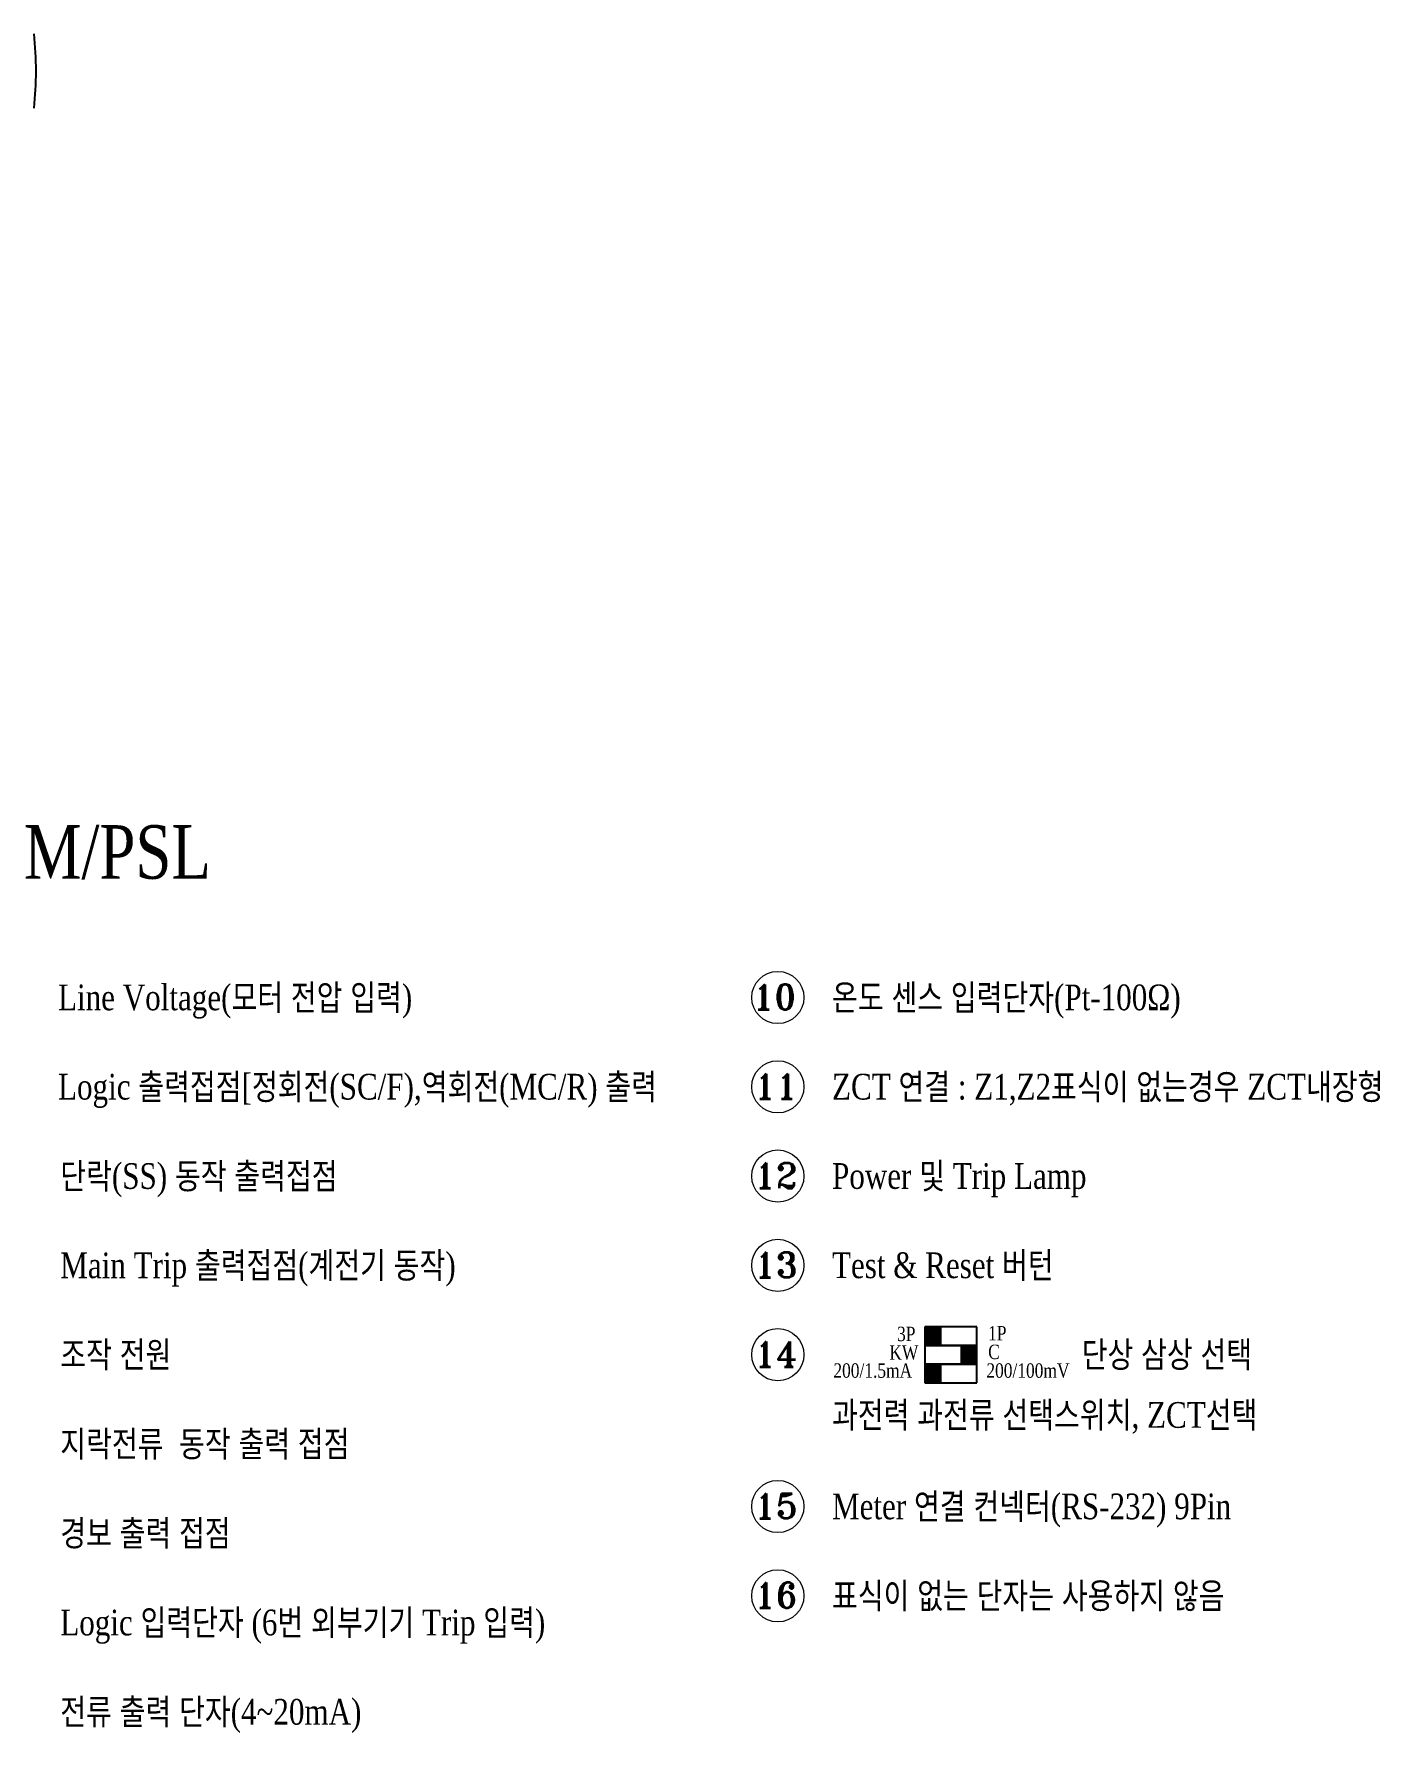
# Model space of a CAD drawing. Header units: millimetres. Extents: x 54 to 1685, y 68 to 1015.
# Drawn here: x 1472.5 to 1623.2, y 93.1 to 283.4 of the extents above; entities that cross this region are included whole.
import ezdxf

# ---------------------------------------------------------------- set-up
doc = ezdxf.new("R2010")
doc.units = ezdxf.units.MM
doc.layers.add('02___PRT_ALL_AXES', color=7, linetype='Continuous')
doc.styles.add('SS', font='batang.ttc', dxfattribs={"width": 0.8})
doc.styles.add('STYLE2', font='romant.shx')

msp = doc.modelspace()

# ---------------------------------------------------------------- linework, layer by layer
at = {"color": 7, "linetype": 'Continuous'}
for p, q in [((1578.072, 138.637), (1572.246, 138.637)), ((1572.246, 138.637), (1572.246, 136.546)), ((1572.331, 136.546), (1572.331, 138.637)), ((1572.431, 136.546), (1572.431, 138.637)), ((1572.531, 136.546), (1572.531, 138.637)), ((1572.631, 136.546), (1572.631, 138.637)), ((1572.631, 136.546), (1572.631, 138.637)), ((1572.731, 136.546), (1572.731, 138.637)), ((1572.831, 136.546), (1572.831, 138.637)), ((1572.931, 136.546), (1572.931, 138.637)), ((1573.031, 136.546), (1573.031, 138.637)), ((1573.131, 136.546), (1573.131, 138.637)), ((1573.231, 136.546), (1573.231, 138.637)), ((1573.331, 136.546), (1573.331, 138.637)), ((1573.331, 136.546), (1573.331, 138.637)), ((1573.431, 136.546), (1573.431, 138.637)), ((1573.531, 136.546), (1573.531, 138.637)), ((1573.631, 136.546), (1573.631, 138.637)), ((1573.731, 136.546), (1573.731, 138.637)), ((1573.831, 136.546), (1573.831, 138.637)), ((1573.931, 136.546), (1573.931, 138.637)), ((1574.031, 136.546), (1574.031, 138.637)), ((1578.072, 136.546), (1578.072, 138.637)), ((1572.246, 136.546), (1578.072, 136.546)), ((1578.072, 136.546), (1572.246, 136.546)), ((1572.246, 136.546), (1572.246, 134.454)), ((1576.372, 134.454), (1576.372, 136.546)), ((1576.472, 134.454), (1576.472, 136.546)), ((1576.572, 134.454), (1576.572, 136.546)), ((1576.672, 134.454), (1576.672, 136.546)), ((1576.672, 134.454), (1576.672, 136.546)), ((1576.772, 134.454), (1576.772, 136.546)), ((1576.872, 134.454), (1576.872, 136.546)), ((1576.972, 134.454), (1576.972, 136.546)), ((1577.072, 134.454), (1577.072, 136.546)), ((1577.172, 134.454), (1577.172, 136.546)), ((1577.272, 134.454), (1577.272, 136.546)), ((1577.372, 134.454), (1577.372, 136.546)), ((1577.372, 134.454), (1577.372, 136.546)), ((1577.472, 134.454), (1577.472, 136.546)), ((1577.572, 134.454), (1577.572, 136.546)), ((1577.672, 134.454), (1577.672, 136.546)), ((1577.772, 134.454), (1577.772, 136.546)), ((1577.872, 134.454), (1577.872, 136.546)), ((1577.972, 134.454), (1577.972, 136.546)), ((1578.072, 134.454), (1578.072, 136.546)), ((1578.072, 134.454), (1578.072, 136.546)), ((1572.246, 134.454), (1578.072, 134.454)), ((1578.072, 134.454), (1572.246, 134.454)), ((1572.246, 134.454), (1572.246, 132.363)), ((1572.331, 132.363), (1572.331, 134.454)), ((1572.431, 132.363), (1572.431, 134.454)), ((1572.531, 132.363), (1572.531, 134.454)), ((1572.631, 132.363), (1572.631, 134.454)), ((1572.631, 132.363), (1572.631, 134.454)), ((1572.731, 132.363), (1572.731, 134.454)), ((1572.831, 132.363), (1572.831, 134.454)), ((1572.931, 132.363), (1572.931, 134.454)), ((1573.031, 132.363), (1573.031, 134.454)), ((1573.131, 132.363), (1573.131, 134.454)), ((1573.231, 132.363), (1573.231, 134.454)), ((1573.331, 132.363), (1573.331, 134.454)), ((1573.331, 132.363), (1573.331, 134.454)), ((1573.431, 132.363), (1573.431, 134.454)), ((1573.531, 132.363), (1573.531, 134.454)), ((1573.631, 132.363), (1573.631, 134.454)), ((1573.731, 132.363), (1573.731, 134.454)), ((1573.831, 132.363), (1573.831, 134.454)), ((1573.931, 132.363), (1573.931, 134.454)), ((1574.031, 132.363), (1574.031, 134.454)), ((1578.072, 132.363), (1578.072, 134.454)), ((1572.246, 132.363), (1578.072, 132.363))]:
    msp.add_line(p, q, dxfattribs=at)
at = {"color": 0, "linetype": 'ByBlock', "lineweight": 18}
for centre in [(1555.78, 175.503), (1555.78, 165.503), (1555.78, 155.503), (1555.78, 145.503), (1555.78, 135.503), (1555.78, 118.503), (1555.78, 108.503)]:
    msp.add_circle(centre, 2.922, dxfattribs=at)
at = {"layer": '02___PRT_ALL_AXES', "color": 7, "linetype": 'Continuous'}
msp.add_arc((1434.823, 279.244), 37.886, 353.70019, 6.29981, dxfattribs=at)

# ---------------------------------------------------------------- texts
at = {"color": 0, "style": 'SS', "width": 0.8}
msp.add_text('DSP-VIP-PSM/PSL', height=6, dxfattribs=at).set_placement((1433.464, 188.805))
at = {"color": 0, "style": 'STYLE2'}
for s, p in [('10', (1552.984, 174.158)), ('11', (1553.163, 164.158)), ('12', (1553.163, 154.158)), ('13', (1553.163, 144.158)), ('14', (1553.163, 134.158)), ('15', (1553.163, 117.158)), ('16', (1553.163, 107.158))]:
    msp.add_text(s, height=2.8149, dxfattribs=at).set_placement(p)
at = {"lineweight": 18, "attachment_point": 1, "style": 'SS'}
for s, insert, char_height, width in [('Line Voltage(모터 전압 입력)', (1475.165, 176.955), 2.88, 70.31337), ('온도 센스 입력단자(Pt-100Ω)', (1561.851, 176.955), 2.88, 70.59432), ('Logic 출력접점[정회전(SC/F),역회전(MC/R) 출력', (1475.165, 166.955), 2.88, 76.31718), ('ZCT 연결 : Z1,Z2표식이 없는경우 ZCT내장형', (1561.851, 166.955), 2.88, 69.37651), ('단락(SS) 동작 출력접점', (1475.415, 156.952), 2.88, 54.90367), ('Power 및 Trip Lamp', (1561.851, 156.955), 2.88, 70.59432), ('Main Trip 출력접점(계전기 동작)', (1475.415, 146.952), 2.88, 54.90367), ('Test & Reset 버턴', (1561.851, 146.955), 2.88, 42.57134), ('조작 전원 ', (1475.415, 136.952), 2.88, 30.08667), ('3P', (1569.138, 138.637), 1.6128, 3.29298), ('1P', (1579.339, 138.716), 1.6128, 2.52725), ('단상 삼상 선택', (1589.816, 136.955), 2.88, 70.59432), ('KW', (1568.271, 136.546), 1.6128, 3.97486), ('C', (1579.339, 136.625), 1.613, 1.64299), ('200/1.5mA', (1562.004, 134.534), 1.6128, 10.31095), ('200/100mV', (1579.139, 134.534), 1.6128, 11.19522), ('과전력 과전류 선택스위치, ZCT선택', (1561.851, 130.195), 2.88, 70.59432), ('지락전류  동작 출력 접점', (1475.415, 126.952), 2.88, 70.31337), ('Meter 연결 컨넥터(RS-232) 9Pin', (1561.851, 119.956), 2.88, 70.31337), ('경보 출력 접점', (1475.415, 116.952), 2.88, 70.59432), ('표식이 없는 단자는 사용하지 않음', (1561.851, 109.956), 2.88, 70.59432), ('Logic 입력단자 (6번 외부기기 Trip 입력)', (1475.415, 106.952), 2.88, 70.59432), ('전류 출력 단자(4~20mA)', (1475.415, 96.952), 2.88, 70.31337)]:
    msp.add_mtext(s, dxfattribs=dict(at, insert=insert, char_height=char_height, width=width))

doc.saveas('drawing.dxf')
